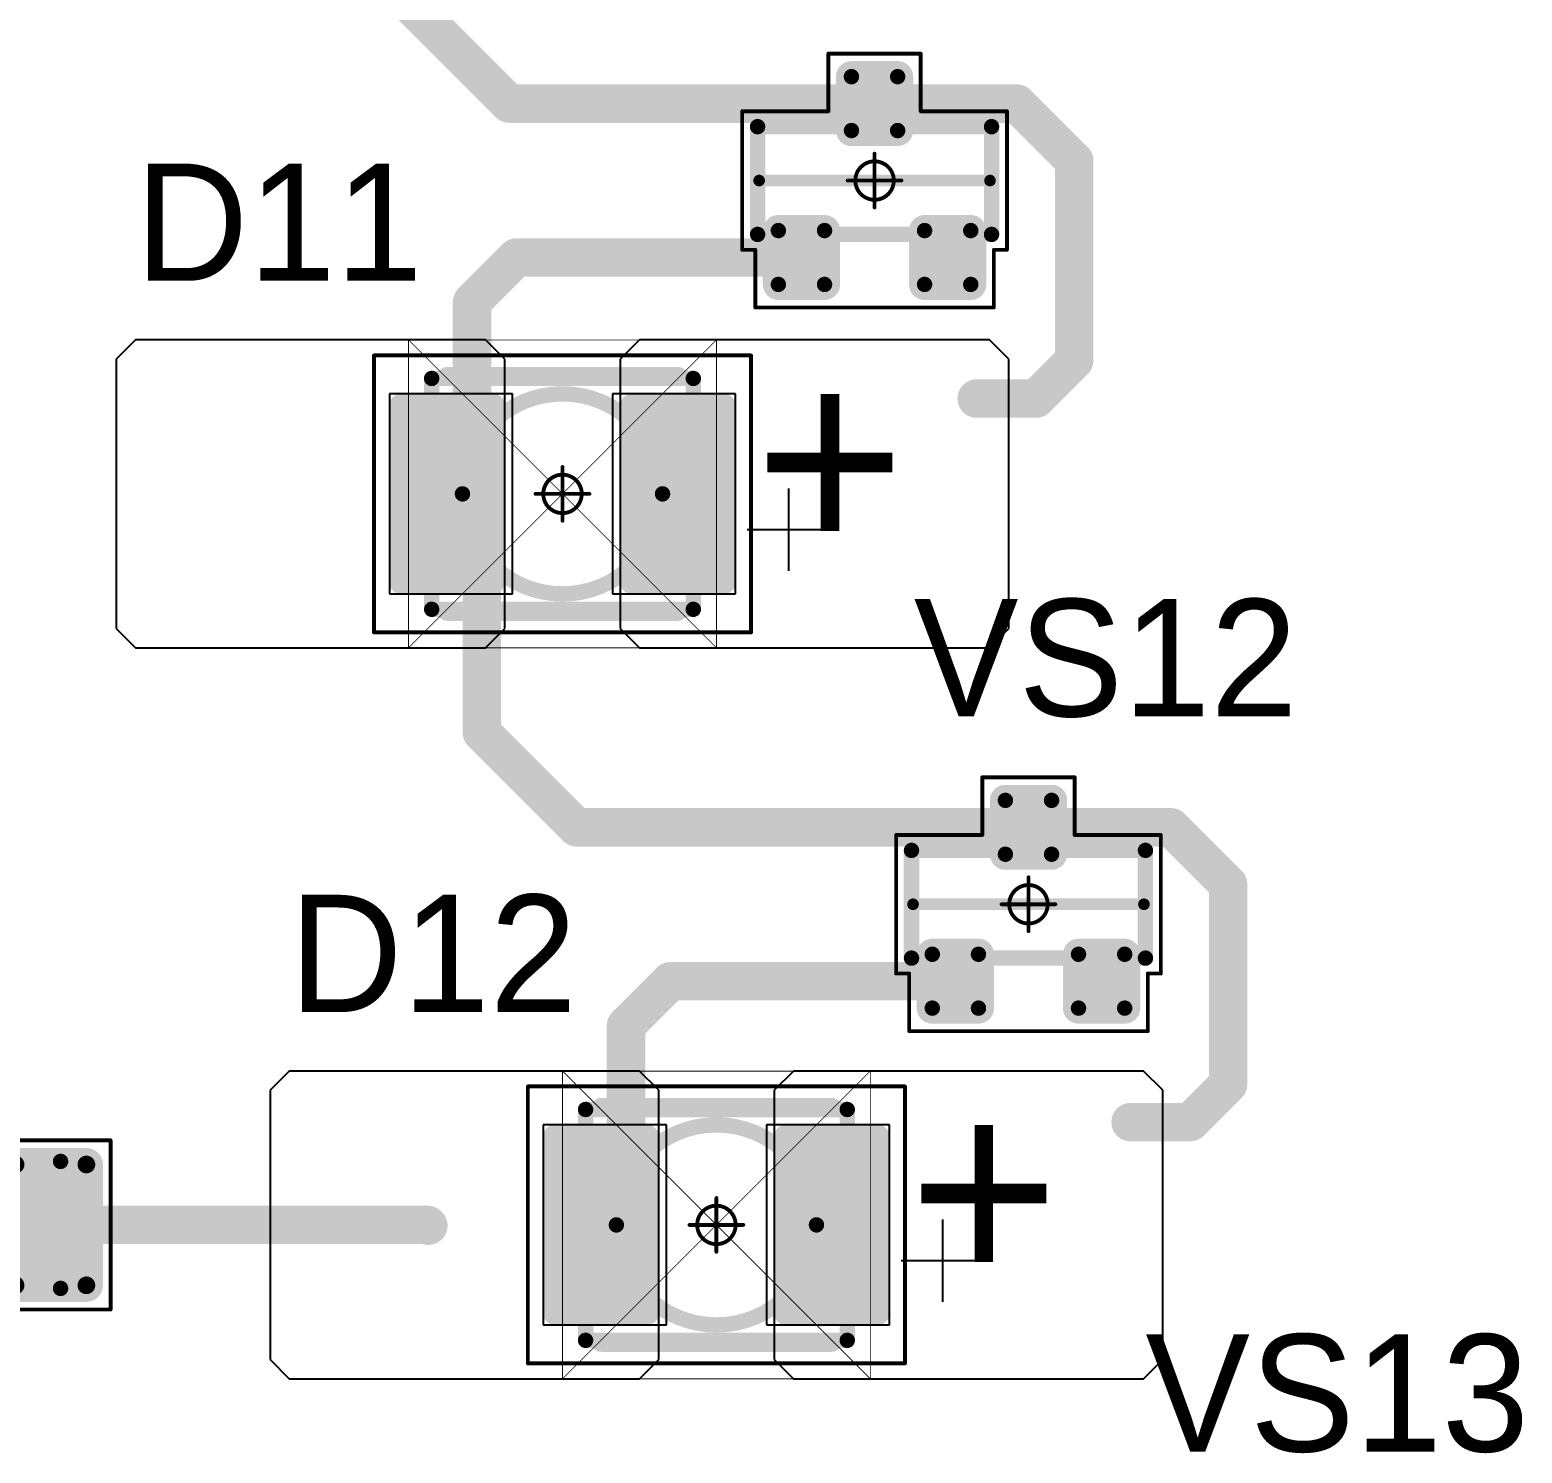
# Model space of a CAD drawing. Header units: millimetres. Extents: x 0 to 775, y 25 to 939.
# Drawn here: x 35.91 to 55.3, y 73.93 to 92.43 of the extents above; entities that cross this region are included whole.
import ezdxf

# ---------------------------------------------------------------- set-up
doc = ezdxf.new("R2010")
doc.units = ezdxf.units.MM
for name, color, linetype in [('Mechanical13', 56, 'Continuous'), ('Mechanical15', 56, 'Continuous'), ('Mechanical9', 56, 'Continuous'), ('TopLayer', 1, 'Continuous'), ('TopOverlay', 2, 'Continuous'), ('TopPaste', 8, 'Continuous'), ('TopSolder', 216, 'Continuous')]:
    doc.layers.add(name, color=color, linetype=linetype)

# ---------------------------------------------------------------- blocks, each defined once
blk = doc.blocks.new('SOT23_57')
at = {"layer": 'Mechanical13', "const_width": 0.2}
for points in [[(-0.7, 1.52), (0.7, 1.52)], [(-0.7, 1.52), (-0.7, -1.52)], [(0.7, 1.52), (0.7, -1.52)], [(-0.7, -1.52), (0.7, -1.52)]]:
    blk.add_lwpolyline(points, dxfattribs=at)
at = {"layer": 'Mechanical13', "const_width": 0.1}
for points in [[(-0.75, 1.52, 1), (-0.65, 1.52, 1)], [(-0.75, 1.52, 1), (-0.65, 1.52, 1)], [(0.65, 1.52, 1), (0.75, 1.52, 1)], [(0.65, 1.52, 1), (0.75, 1.52, 1)], [(-0.75, -1.52, 1), (-0.65, -1.52, 1)], [(-0.75, -1.52, 1), (-0.65, -1.52, 1)], [(0.65, -1.52, 1), (0.75, -1.52, 1)], [(0.65, -1.52, 1), (0.75, -1.52, 1)]]:
    blk.add_lwpolyline(points, format="xyb", close=True, dxfattribs=at)
at = {"layer": 'Mechanical15', "const_width": 0.05}
for points in [[(-1.65, 1.55), (-1.65, -1.55)], [(-1.65, 1.55), (-0.9, 1.55)], [(-0.9, 1.72), (-0.9, 1.55)], [(-0.9, 1.72), (0.9, 1.72)], [(0.9, 1.72), (0.9, 0.6)], [(0.9, 0.6), (1.65, 0.6)], [(1.65, 0.6), (1.65, -0.6)], [(0, 0.35), (0, -0.35)], [(-0.35, 0), (0.35, 0)], [(0.9, -0.6), (1.65, -0.6)], [(0.9, -0.6), (0.9, -1.72)], [(-1.65, -1.55), (-0.9, -1.55)], [(-0.9, -1.55), (-0.9, -1.72)], [(-0.9, -1.72), (0.9, -1.72)]]:
    blk.add_lwpolyline(points, dxfattribs=at)
at = {"layer": 'Mechanical15'}
for points, const_width in [([(-1.662, 1.55, 1), (-1.637, 1.55, 1)], 0.025), ([(-1.662, 1.55, 1), (-1.637, 1.55, 1)], 0.025), ([(-0.913, 1.72, 1), (-0.888, 1.72, 1)], 0.025), ([(-0.913, 1.72, 1), (-0.888, 1.72, 1)], 0.025), ([(-0.913, 1.55, 1), (-0.888, 1.55, 1)], 0.025), ([(-0.913, 1.55, 1), (-0.888, 1.55, 1)], 0.025), ([(0.888, 1.72, 1), (0.913, 1.72, 1)], 0.025), ([(0.888, 1.72, 1), (0.913, 1.72, 1)], 0.025), ([(0.888, 0.6, 1), (0.913, 0.6, 1)], 0.025), ([(0.888, 0.6, 1), (0.913, 0.6, 1)], 0.025), ([(1.637, 0.6, 1), (1.662, 0.6, 1)], 0.025), ([(1.637, 0.6, 1), (1.662, 0.6, 1)], 0.025), ([(0.25, 0, 1), (-0.25, 0, 1)], 0.05), ([(-0.012, 0.35, 1), (0.012, 0.35, 1)], 0.025), ([(-0.362, 0, 1), (-0.337, 0, 1)], 0.025), ([(-0.262, 0, 1), (-0.238, 0, 1)], 0.025), ([(0.238, 0, 1), (0.262, 0, 1)], 0.025), ([(0.337, 0, 1), (0.362, 0, 1)], 0.025), ([(-0.012, -0.35, 1), (0.012, -0.35, 1)], 0.025), ([(0.888, -0.6, 1), (0.913, -0.6, 1)], 0.025), ([(0.888, -0.6, 1), (0.913, -0.6, 1)], 0.025), ([(1.637, -0.6, 1), (1.662, -0.6, 1)], 0.025), ([(1.637, -0.6, 1), (1.662, -0.6, 1)], 0.025), ([(-1.662, -1.55, 1), (-1.637, -1.55, 1)], 0.025), ([(-1.662, -1.55, 1), (-1.637, -1.55, 1)], 0.025), ([(-0.913, -1.55, 1), (-0.888, -1.55, 1)], 0.025), ([(-0.913, -1.55, 1), (-0.888, -1.55, 1)], 0.025), ([(-0.913, -1.72, 1), (-0.888, -1.72, 1)], 0.025), ([(-0.913, -1.72, 1), (-0.888, -1.72, 1)], 0.025), ([(0.888, -1.72, 1), (0.913, -1.72, 1)], 0.025), ([(0.888, -1.72, 1), (0.913, -1.72, 1)], 0.025)]:
    blk.add_lwpolyline(points, format="xyb", close=True, dxfattribs=dict(at, const_width=const_width))
at = {"layer": 'TopLayer', "const_width": 0.1}
for points in [[(-1.4, 1.25, 1), (-1.3, 1.25, 1)], [(-0.7, 1.25, 1), (-0.6, 1.25, 1)], [(-1.4, 0.65, 1), (-1.3, 0.65, 1)], [(-0.7, 0.65, 1), (-0.6, 0.65, 1)], [(0.6, 0.3, 1), (0.7, 0.3, 1)], [(1.3, 0.3, 1), (1.4, 0.3, 1)], [(0.6, -0.3, 1), (0.7, -0.3, 1)], [(1.3, -0.3, 1), (1.4, -0.3, 1)], [(-1.4, -0.65, 1), (-1.3, -0.65, 1)], [(-0.7, -0.65, 1), (-0.6, -0.65, 1)], [(-1.4, -1.25, 1), (-1.3, -1.25, 1)], [(-0.7, -1.25, 1), (-0.6, -1.25, 1)]]:
    blk.add_lwpolyline(points, format="xyb", close=True, dxfattribs=at)
at = {"layer": 'TopLayer'}
for points in [[(-1.45, 1.25), (-1.45, 0.65), (-0.55, 1.25), (-0.55, 0.65)], [(-1.35, 1.35), (-1.35, 0.55), (-0.65, 1.35), (-0.65, 0.55)], [(0.65, 0.4), (0.65, -0.4), (1.35, 0.4), (1.35, -0.4)], [(0.55, 0.3), (0.55, -0.3), (1.45, 0.3), (1.45, -0.3)], [(-1.35, -0.55), (-1.35, -1.35), (-0.65, -0.55), (-0.65, -1.35)], [(-1.45, -0.65), (-1.45, -1.25), (-0.55, -0.65), (-0.55, -1.25)]]:
    blk.add_solid(points, dxfattribs=at)
at = {"layer": 'TopOverlay', "const_width": 0.15}
blk.add_lwpolyline([(0, 1.5), (0, -1.5)], dxfattribs=at)
at = {"layer": 'TopOverlay', "const_width": 0.075}
for points in [[(-0.038, 1.5, 1), (0.038, 1.5, 1)], [(-0.038, -1.5, 1), (0.038, -1.5, 1)]]:
    blk.add_lwpolyline(points, format="xyb", close=True, dxfattribs=at)
at = {"layer": 'TopPaste', "const_width": 0.075}
for points in [[(-1.387, 1.25, 1), (-1.313, 1.25, 1)], [(-0.687, 1.25, 1), (-0.613, 1.25, 1)], [(-1.387, 0.65, 1), (-1.313, 0.65, 1)], [(-0.687, 0.65, 1), (-0.613, 0.65, 1)], [(0.613, 0.3, 1), (0.687, 0.3, 1)], [(1.313, 0.3, 1), (1.387, 0.3, 1)], [(0.613, -0.3, 1), (0.687, -0.3, 1)], [(1.313, -0.3, 1), (1.387, -0.3, 1)], [(-1.387, -0.65, 1), (-1.313, -0.65, 1)], [(-0.687, -0.65, 1), (-0.613, -0.65, 1)], [(-1.387, -1.25, 1), (-1.313, -1.25, 1)], [(-0.687, -1.25, 1), (-0.613, -1.25, 1)]]:
    blk.add_lwpolyline(points, format="xyb", close=True, dxfattribs=at)
at = {"layer": 'TopPaste'}
for points in [[(-1.425, 1.25), (-1.425, 0.65), (-0.575, 1.25), (-0.575, 0.65)], [(-1.35, 1.325), (-1.35, 0.575), (-0.65, 1.325), (-0.65, 0.575)], [(0.575, 0.3), (0.575, -0.3), (1.425, 0.3), (1.425, -0.3)], [(0.65, 0.375), (0.65, -0.375), (1.35, 0.375), (1.35, -0.375)], [(-1.35, -0.575), (-1.35, -1.325), (-0.65, -0.575), (-0.65, -1.325)], [(-1.425, -0.65), (-1.425, -1.25), (-0.575, -0.65), (-0.575, -1.25)]]:
    blk.add_solid(points, dxfattribs=at)
at = {"layer": 'TopSolder', "const_width": 0.202}
for points in [[(-1.451, 1.25, 1), (-1.249, 1.25, 1)], [(-0.751, 1.25, 1), (-0.549, 1.25, 1)], [(-1.451, 0.65, 1), (-1.249, 0.65, 1)], [(-0.751, 0.65, 1), (-0.549, 0.65, 1)], [(0.549, 0.3, 1), (0.751, 0.3, 1)], [(1.249, 0.3, 1), (1.451, 0.3, 1)], [(0.549, -0.3, 1), (0.751, -0.3, 1)], [(1.249, -0.3, 1), (1.451, -0.3, 1)], [(-1.451, -0.65, 1), (-1.249, -0.65, 1)], [(-0.751, -0.65, 1), (-0.549, -0.65, 1)], [(-1.451, -1.25, 1), (-1.249, -1.25, 1)], [(-0.751, -1.25, 1), (-0.549, -1.25, 1)]]:
    blk.add_lwpolyline(points, format="xyb", close=True, dxfattribs=at)
at = {"layer": 'TopSolder'}
for points in [[(-1.35, 1.452), (-1.35, 0.448), (-0.65, 1.452), (-0.65, 0.448)], [(-1.552, 1.25), (-1.552, 0.65), (-0.448, 1.25), (-0.448, 0.65)], [(0.65, 0.502), (0.65, -0.502), (1.35, 0.502), (1.35, -0.502)], [(0.448, 0.3), (0.448, -0.3), (1.552, 0.3), (1.552, -0.3)], [(-1.35, -0.448), (-1.35, -1.452), (-0.65, -0.448), (-0.65, -1.452)], [(-1.552, -0.65), (-1.552, -1.25), (-0.448, -0.65), (-0.448, -1.25)]]:
    blk.add_solid(points, dxfattribs=at)
blk = doc.blocks.new('SOT23_58')
at = {"layer": 'Mechanical13', "const_width": 0.2}
for points in [[(-0.7, 1.52), (0.7, 1.52)], [(-0.7, 1.52), (-0.7, -1.52)], [(0.7, 1.52), (0.7, -1.52)], [(-0.7, -1.52), (0.7, -1.52)]]:
    blk.add_lwpolyline(points, dxfattribs=at)
at = {"layer": 'Mechanical13', "const_width": 0.1}
for points in [[(-0.75, 1.52, 1), (-0.65, 1.52, 1)], [(-0.75, 1.52, 1), (-0.65, 1.52, 1)], [(0.65, 1.52, 1), (0.75, 1.52, 1)], [(0.65, 1.52, 1), (0.75, 1.52, 1)], [(-0.75, -1.52, 1), (-0.65, -1.52, 1)], [(-0.75, -1.52, 1), (-0.65, -1.52, 1)], [(0.65, -1.52, 1), (0.75, -1.52, 1)], [(0.65, -1.52, 1), (0.75, -1.52, 1)]]:
    blk.add_lwpolyline(points, format="xyb", close=True, dxfattribs=at)
at = {"layer": 'Mechanical15', "const_width": 0.05}
for points in [[(-1.65, 1.55), (-1.65, -1.55)], [(-1.65, 1.55), (-0.9, 1.55)], [(-0.9, 1.72), (-0.9, 1.55)], [(-0.9, 1.72), (0.9, 1.72)], [(0.9, 1.72), (0.9, 0.6)], [(0.9, 0.6), (1.65, 0.6)], [(1.65, 0.6), (1.65, -0.6)], [(0, 0.35), (0, -0.35)], [(-0.35, 0), (0.35, 0)], [(0.9, -0.6), (1.65, -0.6)], [(0.9, -0.6), (0.9, -1.72)], [(-1.65, -1.55), (-0.9, -1.55)], [(-0.9, -1.55), (-0.9, -1.72)], [(-0.9, -1.72), (0.9, -1.72)]]:
    blk.add_lwpolyline(points, dxfattribs=at)
at = {"layer": 'Mechanical15'}
for points, const_width in [([(-1.662, 1.55, 1), (-1.637, 1.55, 1)], 0.025), ([(-1.662, 1.55, 1), (-1.637, 1.55, 1)], 0.025), ([(-0.913, 1.72, 1), (-0.888, 1.72, 1)], 0.025), ([(-0.913, 1.72, 1), (-0.888, 1.72, 1)], 0.025), ([(-0.913, 1.55, 1), (-0.888, 1.55, 1)], 0.025), ([(-0.913, 1.55, 1), (-0.888, 1.55, 1)], 0.025), ([(0.888, 1.72, 1), (0.913, 1.72, 1)], 0.025), ([(0.888, 1.72, 1), (0.913, 1.72, 1)], 0.025), ([(0.888, 0.6, 1), (0.913, 0.6, 1)], 0.025), ([(0.888, 0.6, 1), (0.913, 0.6, 1)], 0.025), ([(1.637, 0.6, 1), (1.662, 0.6, 1)], 0.025), ([(1.637, 0.6, 1), (1.662, 0.6, 1)], 0.025), ([(0.25, 0, 1), (-0.25, 0, 1)], 0.05), ([(-0.012, 0.35, 1), (0.012, 0.35, 1)], 0.025), ([(-0.362, 0, 1), (-0.337, 0, 1)], 0.025), ([(-0.262, 0, 1), (-0.238, 0, 1)], 0.025), ([(0.238, 0, 1), (0.262, 0, 1)], 0.025), ([(0.337, 0, 1), (0.362, 0, 1)], 0.025), ([(-0.012, -0.35, 1), (0.012, -0.35, 1)], 0.025), ([(0.888, -0.6, 1), (0.913, -0.6, 1)], 0.025), ([(0.888, -0.6, 1), (0.913, -0.6, 1)], 0.025), ([(1.637, -0.6, 1), (1.662, -0.6, 1)], 0.025), ([(1.637, -0.6, 1), (1.662, -0.6, 1)], 0.025), ([(-1.662, -1.55, 1), (-1.637, -1.55, 1)], 0.025), ([(-1.662, -1.55, 1), (-1.637, -1.55, 1)], 0.025), ([(-0.913, -1.55, 1), (-0.888, -1.55, 1)], 0.025), ([(-0.913, -1.55, 1), (-0.888, -1.55, 1)], 0.025), ([(-0.913, -1.72, 1), (-0.888, -1.72, 1)], 0.025), ([(-0.913, -1.72, 1), (-0.888, -1.72, 1)], 0.025), ([(0.888, -1.72, 1), (0.913, -1.72, 1)], 0.025), ([(0.888, -1.72, 1), (0.913, -1.72, 1)], 0.025)]:
    blk.add_lwpolyline(points, format="xyb", close=True, dxfattribs=dict(at, const_width=const_width))
at = {"layer": 'TopLayer', "const_width": 0.1}
for points in [[(-1.4, 1.25, 1), (-1.3, 1.25, 1)], [(-0.7, 1.25, 1), (-0.6, 1.25, 1)], [(-1.4, 0.65, 1), (-1.3, 0.65, 1)], [(-0.7, 0.65, 1), (-0.6, 0.65, 1)], [(0.6, 0.3, 1), (0.7, 0.3, 1)], [(1.3, 0.3, 1), (1.4, 0.3, 1)], [(0.6, -0.3, 1), (0.7, -0.3, 1)], [(1.3, -0.3, 1), (1.4, -0.3, 1)], [(-1.4, -0.65, 1), (-1.3, -0.65, 1)], [(-0.7, -0.65, 1), (-0.6, -0.65, 1)], [(-1.4, -1.25, 1), (-1.3, -1.25, 1)], [(-0.7, -1.25, 1), (-0.6, -1.25, 1)]]:
    blk.add_lwpolyline(points, format="xyb", close=True, dxfattribs=at)
at = {"layer": 'TopLayer'}
for points in [[(-1.45, 1.25), (-1.45, 0.65), (-0.55, 1.25), (-0.55, 0.65)], [(-1.35, 1.35), (-1.35, 0.55), (-0.65, 1.35), (-0.65, 0.55)], [(0.65, 0.4), (0.65, -0.4), (1.35, 0.4), (1.35, -0.4)], [(0.55, 0.3), (0.55, -0.3), (1.45, 0.3), (1.45, -0.3)], [(-1.35, -0.55), (-1.35, -1.35), (-0.65, -0.55), (-0.65, -1.35)], [(-1.45, -0.65), (-1.45, -1.25), (-0.55, -0.65), (-0.55, -1.25)]]:
    blk.add_solid(points, dxfattribs=at)
at = {"layer": 'TopOverlay', "const_width": 0.15}
blk.add_lwpolyline([(0, 1.5), (0, -1.5)], dxfattribs=at)
at = {"layer": 'TopOverlay', "const_width": 0.075}
for points in [[(-0.038, 1.5, 1), (0.038, 1.5, 1)], [(-0.038, -1.5, 1), (0.038, -1.5, 1)]]:
    blk.add_lwpolyline(points, format="xyb", close=True, dxfattribs=at)
at = {"layer": 'TopPaste', "const_width": 0.075}
for points in [[(-1.387, 1.25, 1), (-1.313, 1.25, 1)], [(-0.687, 1.25, 1), (-0.613, 1.25, 1)], [(-1.387, 0.65, 1), (-1.313, 0.65, 1)], [(-0.687, 0.65, 1), (-0.613, 0.65, 1)], [(0.613, 0.3, 1), (0.687, 0.3, 1)], [(1.313, 0.3, 1), (1.387, 0.3, 1)], [(0.613, -0.3, 1), (0.687, -0.3, 1)], [(1.313, -0.3, 1), (1.387, -0.3, 1)], [(-1.387, -0.65, 1), (-1.313, -0.65, 1)], [(-0.687, -0.65, 1), (-0.613, -0.65, 1)], [(-1.387, -1.25, 1), (-1.313, -1.25, 1)], [(-0.687, -1.25, 1), (-0.613, -1.25, 1)]]:
    blk.add_lwpolyline(points, format="xyb", close=True, dxfattribs=at)
at = {"layer": 'TopPaste'}
for points in [[(-1.425, 1.25), (-1.425, 0.65), (-0.575, 1.25), (-0.575, 0.65)], [(-1.35, 1.325), (-1.35, 0.575), (-0.65, 1.325), (-0.65, 0.575)], [(0.575, 0.3), (0.575, -0.3), (1.425, 0.3), (1.425, -0.3)], [(0.65, 0.375), (0.65, -0.375), (1.35, 0.375), (1.35, -0.375)], [(-1.35, -0.575), (-1.35, -1.325), (-0.65, -0.575), (-0.65, -1.325)], [(-1.425, -0.65), (-1.425, -1.25), (-0.575, -0.65), (-0.575, -1.25)]]:
    blk.add_solid(points, dxfattribs=at)
at = {"layer": 'TopSolder', "const_width": 0.202}
for points in [[(-1.451, 1.25, 1), (-1.249, 1.25, 1)], [(-0.751, 1.25, 1), (-0.549, 1.25, 1)], [(-1.451, 0.65, 1), (-1.249, 0.65, 1)], [(-0.751, 0.65, 1), (-0.549, 0.65, 1)], [(0.549, 0.3, 1), (0.751, 0.3, 1)], [(1.249, 0.3, 1), (1.451, 0.3, 1)], [(0.549, -0.3, 1), (0.751, -0.3, 1)], [(1.249, -0.3, 1), (1.451, -0.3, 1)], [(-1.451, -0.65, 1), (-1.249, -0.65, 1)], [(-0.751, -0.65, 1), (-0.549, -0.65, 1)], [(-1.451, -1.25, 1), (-1.249, -1.25, 1)], [(-0.751, -1.25, 1), (-0.549, -1.25, 1)]]:
    blk.add_lwpolyline(points, format="xyb", close=True, dxfattribs=at)
at = {"layer": 'TopSolder'}
for points in [[(-1.35, 1.452), (-1.35, 0.448), (-0.65, 1.452), (-0.65, 0.448)], [(-1.552, 1.25), (-1.552, 0.65), (-0.448, 1.25), (-0.448, 0.65)], [(0.65, 0.502), (0.65, -0.502), (1.35, 0.502), (1.35, -0.502)], [(0.448, 0.3), (0.448, -0.3), (1.552, 0.3), (1.552, -0.3)], [(-1.35, -0.448), (-1.35, -1.452), (-0.65, -0.448), (-0.65, -1.452)], [(-1.552, -0.65), (-1.552, -1.25), (-0.448, -0.65), (-0.448, -1.25)]]:
    blk.add_solid(points, dxfattribs=at)
blk = doc.blocks.new('RC1206S_90')
at = {"layer": 'Mechanical13', "const_width": 0.2}
for points in [[(-1.625, -0.825), (-1.625, 0.825)], [(-1.625, 0.825), (1.625, 0.825)], [(1.625, -0.825), (1.625, 0.825)], [(-1.625, -0.825), (1.625, -0.825)]]:
    blk.add_lwpolyline(points, dxfattribs=at)
at = {"layer": 'Mechanical13', "const_width": 0.1}
for points in [[(-1.675, 0.825, 1), (-1.575, 0.825, 1)], [(-1.675, 0.825, 1), (-1.575, 0.825, 1)], [(1.575, 0.825, 1), (1.675, 0.825, 1)], [(1.575, 0.825, 1), (1.675, 0.825, 1)], [(-1.675, -0.825, 1), (-1.575, -0.825, 1)], [(-1.675, -0.825, 1), (-1.575, -0.825, 1)], [(1.575, -0.825, 1), (1.675, -0.825, 1)], [(1.575, -0.825, 1), (1.675, -0.825, 1)]]:
    blk.add_lwpolyline(points, format="xyb", close=True, dxfattribs=at)
at = {"layer": 'Mechanical15', "const_width": 0.05}
for points in [[(-2.275, -1.1), (-2.275, 1.1)], [(-2.275, 1.1), (2.275, 1.1)], [(2.275, -1.1), (2.275, 1.1)], [(0, -0.35), (0, 0.35)], [(-0.35, 0), (0.35, 0)], [(-2.275, -1.1), (2.275, -1.1)]]:
    blk.add_lwpolyline(points, dxfattribs=at)
at = {"layer": 'Mechanical15'}
for points, const_width in [([(-2.287, 1.1, 1), (-2.262, 1.1, 1)], 0.025), ([(-2.287, 1.1, 1), (-2.262, 1.1, 1)], 0.025), ([(2.262, 1.1, 1), (2.287, 1.1, 1)], 0.025), ([(2.262, 1.1, 1), (2.287, 1.1, 1)], 0.025), ([(0.25, 0, 1), (-0.25, 0, 1)], 0.05), ([(-0.012, 0.35, 1), (0.012, 0.35, 1)], 0.025), ([(-0.362, 0, 1), (-0.337, 0, 1)], 0.025), ([(-0.262, 0, 1), (-0.238, 0, 1)], 0.025), ([(0.238, 0, 1), (0.262, 0, 1)], 0.025), ([(0.337, 0, 1), (0.362, 0, 1)], 0.025), ([(-0.012, -0.35, 1), (0.012, -0.35, 1)], 0.025), ([(-2.287, -1.1, 1), (-2.262, -1.1, 1)], 0.025), ([(-2.287, -1.1, 1), (-2.262, -1.1, 1)], 0.025), ([(2.262, -1.1, 1), (2.287, -1.1, 1)], 0.025), ([(2.262, -1.1, 1), (2.287, -1.1, 1)], 0.025)]:
    blk.add_lwpolyline(points, format="xyb", close=True, dxfattribs=dict(at, const_width=const_width))
at = {"layer": 'TopLayer', "const_width": 0.115}
for points in [[(-2.018, 0.785, 1), (-1.903, 0.785, 1)], [(-1.098, 0.785, 1), (-0.983, 0.785, 1)], [(0.983, 0.785, 1), (1.098, 0.785, 1)], [(1.903, 0.785, 1), (2.018, 0.785, 1)], [(-2.018, -0.785, 1), (-1.903, -0.785, 1)], [(-1.098, -0.785, 1), (-0.983, -0.785, 1)], [(0.983, -0.785, 1), (1.098, -0.785, 1)], [(1.903, -0.785, 1), (2.018, -0.785, 1)]]:
    blk.add_lwpolyline(points, format="xyb", close=True, dxfattribs=at)
at = {"layer": 'TopLayer'}
for points in [[(-2.075, -0.785), (-0.925, -0.785), (-2.075, 0.785), (-0.925, 0.785)], [(-1.96, -0.9), (-1.04, -0.9), (-1.96, 0.9), (-1.04, 0.9)], [(0.925, -0.785), (2.075, -0.785), (0.925, 0.785), (2.075, 0.785)], [(1.04, -0.9), (1.96, -0.9), (1.04, 0.9), (1.96, 0.9)]]:
    blk.add_solid(points, dxfattribs=at)
at = {"layer": 'TopOverlay', "const_width": 0.25}
for points in [[(-0.5, 0.9), (0.5, 0.9)], [(-0.5, -0.9), (0.5, -0.9)]]:
    blk.add_lwpolyline(points, dxfattribs=at)
at = {"layer": 'TopOverlay', "const_width": 0.125}
for points in [[(-0.562, 0.9, 1), (-0.437, 0.9, 1)], [(0.437, 0.9, 1), (0.562, 0.9, 1)], [(-0.562, -0.9, 1), (-0.437, -0.9, 1)], [(0.437, -0.9, 1), (0.562, -0.9, 1)]]:
    blk.add_lwpolyline(points, format="xyb", close=True, dxfattribs=at)
at = {"layer": 'TopPaste', "const_width": 0.09}
for points in [[(-2.005, 0.785, 1), (-1.915, 0.785, 1)], [(-1.085, 0.785, 1), (-0.995, 0.785, 1)], [(0.995, 0.785, 1), (1.085, 0.785, 1)], [(1.915, 0.785, 1), (2.005, 0.785, 1)], [(-2.005, -0.785, 1), (-1.915, -0.785, 1)], [(-1.085, -0.785, 1), (-0.995, -0.785, 1)], [(0.995, -0.785, 1), (1.085, -0.785, 1)], [(1.915, -0.785, 1), (2.005, -0.785, 1)]]:
    blk.add_lwpolyline(points, format="xyb", close=True, dxfattribs=at)
at = {"layer": 'TopPaste'}
for points in [[(-2.05, -0.785), (-0.95, -0.785), (-2.05, 0.785), (-0.95, 0.785)], [(-1.96, -0.875), (-1.04, -0.875), (-1.96, 0.875), (-1.04, 0.875)], [(0.95, -0.785), (2.05, -0.785), (0.95, 0.785), (2.05, 0.785)], [(1.04, -0.875), (1.96, -0.875), (1.04, 0.875), (1.96, 0.875)]]:
    blk.add_solid(points, dxfattribs=at)
at = {"layer": 'TopSolder', "const_width": 0.215}
for points in [[(-2.068, 0.785, 1), (-1.853, 0.785, 1)], [(-1.148, 0.785, 1), (-0.933, 0.785, 1)], [(0.933, 0.785, 1), (1.148, 0.785, 1)], [(1.853, 0.785, 1), (2.068, 0.785, 1)], [(-2.068, -0.785, 1), (-1.853, -0.785, 1)], [(-1.148, -0.785, 1), (-0.933, -0.785, 1)], [(0.933, -0.785, 1), (1.148, -0.785, 1)], [(1.853, -0.785, 1), (2.068, -0.785, 1)]]:
    blk.add_lwpolyline(points, format="xyb", close=True, dxfattribs=at)
at = {"layer": 'TopSolder'}
for points in [[(-1.96, -1), (-1.04, -1), (-1.96, 1), (-1.04, 1)], [(1.04, -1), (1.96, -1), (1.04, 1), (1.96, 1)], [(-2.175, -0.785), (-0.825, -0.785), (-2.175, 0.785), (-0.825, 0.785)], [(0.825, -0.785), (2.175, -0.785), (0.825, 0.785), (2.175, 0.785)]]:
    blk.add_solid(points, dxfattribs=at)
blk = doc.blocks.new('T66G_150')
at = {"layer": 'Mechanical13'}
for p, q in [((2.936, 0.071), (2.936, -1)), ((2.4, -0.464), (3.471, -0.464))]:
    blk.add_line(p, q, dxfattribs=at)
at = {"layer": 'Mechanical13', "const_width": 0.2}
for points in [[(-1.7, -1.5), (-1.7, 1.5)], [(-1.7, 1.5), (1.7, 1.5)], [(1.7, -1.5), (1.7, 1.5)], [(-1.7, -1.5), (1.7, -1.5)]]:
    blk.add_lwpolyline(points, dxfattribs=at)
at = {"layer": 'Mechanical13'}
for points, const_width in [([(-1.75, 1.5, 1), (-1.65, 1.5, 1)], 0.1), ([(-1.75, 1.5, 1), (-1.65, 1.5, 1)], 0.1), ([(1.65, 1.5, 1), (1.75, 1.5, 1)], 0.1), ([(1.65, 1.5, 1), (1.75, 1.5, 1)], 0.1), ([(1.3, 0, 1), (-1.3, 0, 1)], 0.2), ([(-1.35, 0, 1), (-1.25, 0, 1)], 0.1), ([(1.25, 0, 1), (1.35, 0, 1)], 0.1), ([(-1.75, -1.5, 1), (-1.65, -1.5, 1)], 0.1), ([(-1.75, -1.5, 1), (-1.65, -1.5, 1)], 0.1), ([(1.65, -1.5, 1), (1.75, -1.5, 1)], 0.1), ([(1.65, -1.5, 1), (1.75, -1.5, 1)], 0.1)]:
    blk.add_lwpolyline(points, format="xyb", close=True, dxfattribs=dict(at, const_width=const_width))
at = {"layer": 'Mechanical15', "const_width": 0.05}
for points in [[(-2.45, 1.8), (2.45, 1.8)], [(-2.45, -1.8), (-2.45, 1.8)], [(2.45, -1.8), (2.45, 1.8)], [(0, -0.35), (0, 0.35)], [(-0.35, 0), (0.35, 0)], [(-2.45, -1.8), (2.45, -1.8)]]:
    blk.add_lwpolyline(points, dxfattribs=at)
at = {"layer": 'Mechanical15'}
for points, const_width in [([(-2.462, 1.8, 1), (-2.438, 1.8, 1)], 0.025), ([(-2.462, 1.8, 1), (-2.438, 1.8, 1)], 0.025), ([(2.438, 1.8, 1), (2.462, 1.8, 1)], 0.025), ([(2.438, 1.8, 1), (2.462, 1.8, 1)], 0.025), ([(0.25, 0, 1), (-0.25, 0, 1)], 0.05), ([(-0.012, 0.35, 1), (0.012, 0.35, 1)], 0.025), ([(-0.362, 0, 1), (-0.337, 0, 1)], 0.025), ([(-0.262, 0, 1), (-0.238, 0, 1)], 0.025), ([(0.238, 0, 1), (0.262, 0, 1)], 0.025), ([(0.337, 0, 1), (0.362, 0, 1)], 0.025), ([(-0.012, -0.35, 1), (0.012, -0.35, 1)], 0.025), ([(-2.462, -1.8, 1), (-2.438, -1.8, 1)], 0.025), ([(-2.462, -1.8, 1), (-2.438, -1.8, 1)], 0.025), ([(2.438, -1.8, 1), (2.462, -1.8, 1)], 0.025), ([(2.438, -1.8, 1), (2.462, -1.8, 1)], 0.025)]:
    blk.add_lwpolyline(points, format="xyb", close=True, dxfattribs=dict(at, const_width=const_width))
at = {"layer": 'TopLayer'}
for p, q in [((-5.55, 2), (-5.8, 1.75)), ((-1, 2), (-5.55, 2)), ((-0.75, 1.75), (-1, 2)), ((1, 2), (0.75, 1.75)), ((5.55, 2), (1, 2)), ((5.8, 1.75), (5.55, 2)), ((-5.8, 1.75), (-5.8, -1.75)), ((-0.75, -1.75), (-0.75, 1.75)), ((0.75, 1.75), (0.75, -1.75)), ((5.8, -1.75), (5.8, 1.75)), ((-5.8, -1.75), (-5.55, -2)), ((-1, -2), (-0.75, -1.75)), ((0.75, -1.75), (1, -2)), ((5.55, -2), (5.8, -1.75)), ((-5.55, -2), (-1, -2)), ((1, -2), (5.55, -2))]:
    blk.add_line(p, q, dxfattribs=at)
at = {"layer": 'TopLayer', "const_width": 0.15}
for points in [[(-2.175, 1.15, 1), (-2.025, 1.15, 1)], [(-0.975, 1.15, 1), (-0.825, 1.15, 1)], [(0.825, 1.15, 1), (0.975, 1.15, 1)], [(2.025, 1.15, 1), (2.175, 1.15, 1)], [(-2.175, -1.15, 1), (-2.025, -1.15, 1)], [(-0.975, -1.15, 1), (-0.825, -1.15, 1)], [(0.825, -1.15, 1), (0.975, -1.15, 1)], [(2.025, -1.15, 1), (2.175, -1.15, 1)]]:
    blk.add_lwpolyline(points, format="xyb", close=True, dxfattribs=at)
at = {"layer": 'TopLayer'}
for points in [[(-0.9, 1.3), (-2.1, 1.3), (-0.9, -1.3), (-2.1, -1.3)], [(2.1, 1.3), (0.9, 1.3), (2.1, -1.3), (0.9, -1.3)], [(-0.75, 1.15), (-2.25, 1.15), (-0.75, -1.15), (-2.25, -1.15)], [(2.25, 1.15), (0.75, 1.15), (2.25, -1.15), (0.75, -1.15)]]:
    blk.add_solid(points, dxfattribs=at)
at = {"layer": 'TopOverlay', "const_width": 0.25}
for points in [[(-1.5, 1.525), (1.5, 1.525)], [(-1.5, -1.525), (1.5, -1.525)]]:
    blk.add_lwpolyline(points, dxfattribs=at)
at = {"layer": 'TopOverlay', "const_width": 0.125}
for points in [[(-1.562, 1.525, 1), (-1.438, 1.525, 1)], [(1.438, 1.525, 1), (1.562, 1.525, 1)], [(-1.562, -1.525, 1), (-1.438, -1.525, 1)], [(1.438, -1.525, 1), (1.562, -1.525, 1)]]:
    blk.add_lwpolyline(points, format="xyb", close=True, dxfattribs=at)
at = {"layer": 'TopPaste', "const_width": 0.125}
for points in [[(-2.163, 1.15, 1), (-2.038, 1.15, 1)], [(-0.963, 1.15, 1), (-0.838, 1.15, 1)], [(0.838, 1.15, 1), (0.963, 1.15, 1)], [(2.038, 1.15, 1), (2.163, 1.15, 1)], [(-2.163, -1.15, 1), (-2.038, -1.15, 1)], [(-0.963, -1.15, 1), (-0.838, -1.15, 1)], [(0.838, -1.15, 1), (0.963, -1.15, 1)], [(2.038, -1.15, 1), (2.163, -1.15, 1)]]:
    blk.add_lwpolyline(points, format="xyb", close=True, dxfattribs=at)
at = {"layer": 'TopPaste'}
for points in [[(-0.9, 1.275), (-2.1, 1.275), (-0.9, -1.275), (-2.1, -1.275)], [(2.1, 1.275), (0.9, 1.275), (2.1, -1.275), (0.9, -1.275)], [(-0.775, 1.15), (-2.225, 1.15), (-0.775, -1.15), (-2.225, -1.15)], [(2.225, 1.15), (0.775, 1.15), (2.225, -1.15), (0.775, -1.15)]]:
    blk.add_solid(points, dxfattribs=at)
at = {"layer": 'TopSolder'}
for p, q in [((-2.25, 1.3), (-2.25, -1.3)), ((-0.65, 1.3), (-2.25, 1.3)), ((-0.65, -1.3), (-0.65, 1.3)), ((0.65, 1.3), (0.65, -1.3)), ((2.25, 1.3), (0.65, 1.3)), ((2.25, -1.3), (2.25, 1.3)), ((-2.25, -1.3), (-0.65, -1.3)), ((0.65, -1.3), (2.25, -1.3))]:
    blk.add_line(p, q, dxfattribs=at)
at = {"layer": 'TopOverlay'}
blk.add_text('+', height=2.5, dxfattribs=at).set_placement((2.5, -0.8))
blk = doc.blocks.new('T66G_151')
at = {"layer": 'Mechanical13'}
for p, q in [((2.936, 0.071), (2.936, -1)), ((2.4, -0.464), (3.471, -0.464))]:
    blk.add_line(p, q, dxfattribs=at)
at = {"layer": 'Mechanical13', "const_width": 0.2}
for points in [[(-1.7, -1.5), (-1.7, 1.5)], [(-1.7, 1.5), (1.7, 1.5)], [(1.7, -1.5), (1.7, 1.5)], [(-1.7, -1.5), (1.7, -1.5)]]:
    blk.add_lwpolyline(points, dxfattribs=at)
at = {"layer": 'Mechanical13'}
for points, const_width in [([(-1.75, 1.5, 1), (-1.65, 1.5, 1)], 0.1), ([(-1.75, 1.5, 1), (-1.65, 1.5, 1)], 0.1), ([(1.65, 1.5, 1), (1.75, 1.5, 1)], 0.1), ([(1.65, 1.5, 1), (1.75, 1.5, 1)], 0.1), ([(1.3, 0, 1), (-1.3, 0, 1)], 0.2), ([(-1.35, 0, 1), (-1.25, 0, 1)], 0.1), ([(1.25, 0, 1), (1.35, 0, 1)], 0.1), ([(-1.75, -1.5, 1), (-1.65, -1.5, 1)], 0.1), ([(-1.75, -1.5, 1), (-1.65, -1.5, 1)], 0.1), ([(1.65, -1.5, 1), (1.75, -1.5, 1)], 0.1), ([(1.65, -1.5, 1), (1.75, -1.5, 1)], 0.1)]:
    blk.add_lwpolyline(points, format="xyb", close=True, dxfattribs=dict(at, const_width=const_width))
at = {"layer": 'Mechanical15', "const_width": 0.05}
for points in [[(-2.45, 1.8), (2.45, 1.8)], [(-2.45, -1.8), (-2.45, 1.8)], [(2.45, -1.8), (2.45, 1.8)], [(0, -0.35), (0, 0.35)], [(-0.35, 0), (0.35, 0)], [(-2.45, -1.8), (2.45, -1.8)]]:
    blk.add_lwpolyline(points, dxfattribs=at)
at = {"layer": 'Mechanical15'}
for points, const_width in [([(-2.462, 1.8, 1), (-2.438, 1.8, 1)], 0.025), ([(-2.462, 1.8, 1), (-2.438, 1.8, 1)], 0.025), ([(2.438, 1.8, 1), (2.462, 1.8, 1)], 0.025), ([(2.438, 1.8, 1), (2.462, 1.8, 1)], 0.025), ([(0.25, 0, 1), (-0.25, 0, 1)], 0.05), ([(-0.012, 0.35, 1), (0.012, 0.35, 1)], 0.025), ([(-0.362, 0, 1), (-0.337, 0, 1)], 0.025), ([(-0.262, 0, 1), (-0.238, 0, 1)], 0.025), ([(0.238, 0, 1), (0.262, 0, 1)], 0.025), ([(0.337, 0, 1), (0.362, 0, 1)], 0.025), ([(-0.012, -0.35, 1), (0.012, -0.35, 1)], 0.025), ([(-2.462, -1.8, 1), (-2.438, -1.8, 1)], 0.025), ([(-2.462, -1.8, 1), (-2.438, -1.8, 1)], 0.025), ([(2.438, -1.8, 1), (2.462, -1.8, 1)], 0.025), ([(2.438, -1.8, 1), (2.462, -1.8, 1)], 0.025)]:
    blk.add_lwpolyline(points, format="xyb", close=True, dxfattribs=dict(at, const_width=const_width))
at = {"layer": 'TopLayer'}
for p, q in [((-5.55, 2), (-5.8, 1.75)), ((-1, 2), (-5.55, 2)), ((-0.75, 1.75), (-1, 2)), ((1, 2), (0.75, 1.75)), ((5.55, 2), (1, 2)), ((5.8, 1.75), (5.55, 2)), ((-5.8, 1.75), (-5.8, -1.75)), ((-0.75, -1.75), (-0.75, 1.75)), ((0.75, 1.75), (0.75, -1.75)), ((5.8, -1.75), (5.8, 1.75)), ((-5.8, -1.75), (-5.55, -2)), ((-1, -2), (-0.75, -1.75)), ((0.75, -1.75), (1, -2)), ((5.55, -2), (5.8, -1.75)), ((-5.55, -2), (-1, -2)), ((1, -2), (5.55, -2))]:
    blk.add_line(p, q, dxfattribs=at)
at = {"layer": 'TopLayer', "const_width": 0.15}
for points in [[(-2.175, 1.15, 1), (-2.025, 1.15, 1)], [(-0.975, 1.15, 1), (-0.825, 1.15, 1)], [(0.825, 1.15, 1), (0.975, 1.15, 1)], [(2.025, 1.15, 1), (2.175, 1.15, 1)], [(-2.175, -1.15, 1), (-2.025, -1.15, 1)], [(-0.975, -1.15, 1), (-0.825, -1.15, 1)], [(0.825, -1.15, 1), (0.975, -1.15, 1)], [(2.025, -1.15, 1), (2.175, -1.15, 1)]]:
    blk.add_lwpolyline(points, format="xyb", close=True, dxfattribs=at)
at = {"layer": 'TopLayer'}
for points in [[(-0.9, 1.3), (-2.1, 1.3), (-0.9, -1.3), (-2.1, -1.3)], [(2.1, 1.3), (0.9, 1.3), (2.1, -1.3), (0.9, -1.3)], [(-0.75, 1.15), (-2.25, 1.15), (-0.75, -1.15), (-2.25, -1.15)], [(2.25, 1.15), (0.75, 1.15), (2.25, -1.15), (0.75, -1.15)]]:
    blk.add_solid(points, dxfattribs=at)
at = {"layer": 'TopOverlay', "const_width": 0.25}
for points in [[(-1.5, 1.525), (1.5, 1.525)], [(-1.5, -1.525), (1.5, -1.525)]]:
    blk.add_lwpolyline(points, dxfattribs=at)
at = {"layer": 'TopOverlay', "const_width": 0.125}
for points in [[(-1.562, 1.525, 1), (-1.438, 1.525, 1)], [(1.438, 1.525, 1), (1.562, 1.525, 1)], [(-1.562, -1.525, 1), (-1.438, -1.525, 1)], [(1.438, -1.525, 1), (1.562, -1.525, 1)]]:
    blk.add_lwpolyline(points, format="xyb", close=True, dxfattribs=at)
at = {"layer": 'TopPaste', "const_width": 0.125}
for points in [[(-2.163, 1.15, 1), (-2.038, 1.15, 1)], [(-0.963, 1.15, 1), (-0.838, 1.15, 1)], [(0.838, 1.15, 1), (0.963, 1.15, 1)], [(2.038, 1.15, 1), (2.163, 1.15, 1)], [(-2.163, -1.15, 1), (-2.038, -1.15, 1)], [(-0.963, -1.15, 1), (-0.838, -1.15, 1)], [(0.838, -1.15, 1), (0.963, -1.15, 1)], [(2.038, -1.15, 1), (2.163, -1.15, 1)]]:
    blk.add_lwpolyline(points, format="xyb", close=True, dxfattribs=at)
at = {"layer": 'TopPaste'}
for points in [[(-0.9, 1.275), (-2.1, 1.275), (-0.9, -1.275), (-2.1, -1.275)], [(2.1, 1.275), (0.9, 1.275), (2.1, -1.275), (0.9, -1.275)], [(-0.775, 1.15), (-2.225, 1.15), (-0.775, -1.15), (-2.225, -1.15)], [(2.225, 1.15), (0.775, 1.15), (2.225, -1.15), (0.775, -1.15)]]:
    blk.add_solid(points, dxfattribs=at)
at = {"layer": 'TopSolder'}
for p, q in [((-2.25, 1.3), (-2.25, -1.3)), ((-0.65, 1.3), (-2.25, 1.3)), ((-0.65, -1.3), (-0.65, 1.3)), ((0.65, 1.3), (0.65, -1.3)), ((2.25, 1.3), (0.65, 1.3)), ((2.25, -1.3), (2.25, 1.3)), ((-2.25, -1.3), (-0.65, -1.3)), ((0.65, -1.3), (2.25, -1.3))]:
    blk.add_line(p, q, dxfattribs=at)
at = {"layer": 'TopOverlay'}
blk.add_text('+', height=2.5, dxfattribs=at).set_placement((2.5, -0.8))

msp = doc.modelspace()

# ---------------------------------------------------------------- linework, layer by layer
at = {"layer": 'Mechanical9'}
for points, const_width in [([(40.833, 88.4), (44.833, 88.4)], 0.0127), ([(40.833, 84.4), (40.833, 88.4)], 0.0127), ([(40.833, 84.4), (44.833, 88.4)], 0.01), ([(40.833, 88.4), (44.833, 84.4)], 0.01), ([(44.833, 84.4), (44.833, 88.4)], 0.0127), ([(40.833, 84.4), (44.833, 84.4)], 0.0127), ([(42.833, 78.9), (46.833, 78.9)], 0.0127), ([(42.833, 74.9), (42.833, 78.9)], 0.0127), ([(42.833, 74.9), (46.833, 78.9)], 0.01), ([(42.833, 78.9), (46.833, 74.9)], 0.01), ([(46.833, 74.9), (46.833, 78.9)], 0.0127), ([(42.833, 74.9), (46.833, 74.9)], 0.0127)]:
    msp.add_lwpolyline(points, dxfattribs=dict(at, const_width=const_width))
for points, const_width in [([(40.83, 88.4, 1), (40.836, 88.4, 1)], 0.00635), ([(40.83, 88.4, 1), (40.836, 88.4, 1)], 0.00635), ([(40.83, 88.4, 1), (40.835, 88.4, 1)], 0.005), ([(44.83, 88.4, 1), (44.836, 88.4, 1)], 0.00635), ([(44.83, 88.4, 1), (44.836, 88.4, 1)], 0.00635), ([(44.83, 88.4, 1), (44.835, 88.4, 1)], 0.005), ([(40.83, 84.4, 1), (40.836, 84.4, 1)], 0.00635), ([(40.83, 84.4, 1), (40.836, 84.4, 1)], 0.00635), ([(40.83, 84.4, 1), (40.835, 84.4, 1)], 0.005), ([(44.83, 84.4, 1), (44.836, 84.4, 1)], 0.00635), ([(44.83, 84.4, 1), (44.836, 84.4, 1)], 0.00635), ([(44.83, 84.4, 1), (44.835, 84.4, 1)], 0.005), ([(42.83, 78.9, 1), (42.836, 78.9, 1)], 0.00635), ([(42.83, 78.9, 1), (42.836, 78.9, 1)], 0.00635), ([(42.83, 78.9, 1), (42.835, 78.9, 1)], 0.005), ([(46.83, 78.9, 1), (46.836, 78.9, 1)], 0.00635), ([(46.83, 78.9, 1), (46.836, 78.9, 1)], 0.00635), ([(46.83, 78.9, 1), (46.835, 78.9, 1)], 0.005), ([(42.83, 74.9, 1), (42.836, 74.9, 1)], 0.00635), ([(42.83, 74.9, 1), (42.836, 74.9, 1)], 0.00635), ([(42.83, 74.9, 1), (42.835, 74.9, 1)], 0.005), ([(46.83, 74.9, 1), (46.836, 74.9, 1)], 0.00635), ([(46.83, 74.9, 1), (46.836, 74.9, 1)], 0.00635), ([(46.83, 74.9, 1), (46.835, 74.9, 1)], 0.005)]:
    msp.add_lwpolyline(points, format="xyb", close=True, dxfattribs=dict(at, const_width=const_width))
at = {"layer": 'TopLayer', "const_width": 0.5}
for points in [[(40.237, 93.377), (42.142, 91.472)], [(42.142, 91.472), (46.888, 91.472)], [(46.888, 91.472), (48.739, 91.472)], [(48.739, 91.472), (49.482, 90.729)], [(49.482, 88.134), (49.482, 90.729)], [(41.658, 88.893), (42.236, 89.472)], [(42.236, 89.472), (45.938, 89.472)], [(41.658, 87.567), (41.658, 88.893)], [(48.988, 87.639), (49.482, 88.134)], [(48.215, 87.639), (48.988, 87.639)], [(41.333, 86.4), (41.786, 85.947)], [(41.786, 83.298), (41.786, 85.947)], [(41.786, 83.298), (43.016, 82.067)], [(43.016, 82.067), (48.888, 82.067)], [(48.888, 82.067), (50.739, 82.067)], [(50.739, 82.067), (51.482, 81.325)], [(51.482, 78.729), (51.482, 81.325)], [(43.658, 79.489), (44.236, 80.067)], [(44.236, 80.067), (47.938, 80.067)], [(43.658, 78.162), (43.658, 79.489)], [(50.988, 78.235), (51.482, 78.729)], [(50.215, 78.235), (50.988, 78.235)], [(36.186, 76.9), (41.08, 76.9)], [(41.08, 76.9), (41.09, 76.89)]]:
    msp.add_lwpolyline(points, dxfattribs=at)
at = {"layer": 'TopLayer', "const_width": 0.25}
for points in [[(42.017, 91.472, 1), (42.267, 91.472, 1)], [(42.017, 91.472, 1), (42.267, 91.472, 1)], [(46.763, 91.472, 1), (47.013, 91.472, 1)], [(46.763, 91.472, 1), (47.013, 91.472, 1)], [(48.614, 91.472, 1), (48.864, 91.472, 1)], [(48.614, 91.472, 1), (48.864, 91.472, 1)], [(49.357, 90.729, 1), (49.607, 90.729, 1)], [(49.357, 90.729, 1), (49.607, 90.729, 1)], [(42.111, 89.472, 1), (42.361, 89.472, 1)], [(42.111, 89.472, 1), (42.361, 89.472, 1)], [(45.813, 89.472, 1), (46.063, 89.472, 1)], [(41.533, 88.893, 1), (41.783, 88.893, 1)], [(41.533, 88.893, 1), (41.783, 88.893, 1)], [(49.357, 88.134, 1), (49.607, 88.134, 1)], [(49.357, 88.134, 1), (49.607, 88.134, 1)], [(48.09, 87.639, 1), (48.34, 87.639, 1)], [(48.863, 87.639, 1), (49.113, 87.639, 1)], [(48.863, 87.639, 1), (49.113, 87.639, 1)], [(41.533, 87.567, 1), (41.783, 87.567, 1)], [(41.208, 86.4, 1), (41.458, 86.4, 1)], [(41.661, 85.947, 1), (41.911, 85.947, 1)], [(41.661, 85.947, 1), (41.911, 85.947, 1)], [(41.661, 83.298, 1), (41.911, 83.298, 1)], [(41.661, 83.298, 1), (41.911, 83.298, 1)], [(42.891, 82.067, 1), (43.141, 82.067, 1)], [(42.891, 82.067, 1), (43.141, 82.067, 1)], [(48.763, 82.067, 1), (49.013, 82.067, 1)], [(48.763, 82.067, 1), (49.013, 82.067, 1)], [(50.614, 82.067, 1), (50.864, 82.067, 1)], [(50.614, 82.067, 1), (50.864, 82.067, 1)], [(51.357, 81.325, 1), (51.607, 81.325, 1)], [(51.357, 81.325, 1), (51.607, 81.325, 1)], [(44.111, 80.067, 1), (44.361, 80.067, 1)], [(44.111, 80.067, 1), (44.361, 80.067, 1)], [(47.813, 80.067, 1), (48.063, 80.067, 1)], [(43.533, 79.489, 1), (43.783, 79.489, 1)], [(43.533, 79.489, 1), (43.783, 79.489, 1)], [(51.357, 78.729, 1), (51.607, 78.729, 1)], [(51.357, 78.729, 1), (51.607, 78.729, 1)], [(43.533, 78.162, 1), (43.783, 78.162, 1)], [(50.09, 78.235, 1), (50.34, 78.235, 1)], [(50.863, 78.235, 1), (51.113, 78.235, 1)], [(50.863, 78.235, 1), (51.113, 78.235, 1)], [(36.061, 76.9, 1), (36.311, 76.9, 1)], [(40.955, 76.9, 1), (41.205, 76.9, 1)], [(40.955, 76.9, 1), (41.205, 76.9, 1)], [(40.965, 76.89, 1), (41.215, 76.89, 1)]]:
    msp.add_lwpolyline(points, format="xyb", close=True, dxfattribs=at)

# ---------------------------------------------------------------- block references
for name, p, rotation in [('SOT23_58', (46.888, 90.472), 90), ('T66G_151', (42.833, 86.4), 360), ('SOT23_57', (48.888, 81.067), 90), ('T66G_150', (44.833, 76.9), 360)]:
    msp.add_blockref(name, p, dxfattribs=dict(rotation=rotation))
msp.add_blockref('RC1206S_90', (34.686, 76.9))

# ---------------------------------------------------------------- texts
at = {"layer": 'TopOverlay'}
for s, p in [('D11', (37.279, 89.169)), ('VS12', (47.399, 83.509)), ('D12', (39.283, 79.667)), ('VS13', (50.407, 73.955))]:
    msp.add_text(s, height=1.524, dxfattribs=at).set_placement(p)

doc.saveas('drawing.dxf')
